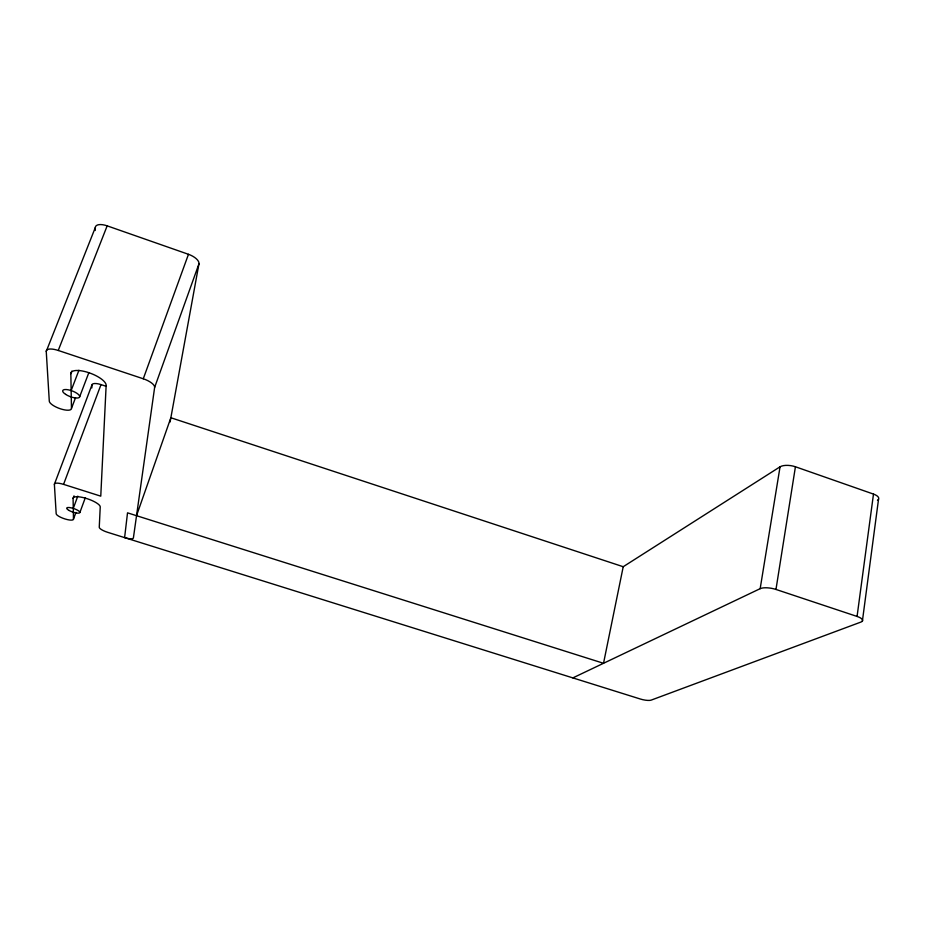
<?xml version="1.0" encoding="UTF-8"?>
<svg xmlns="http://www.w3.org/2000/svg" width="925" height="925" viewBox="0 0 925 925"><rect width="100%" height="100%" fill="white"/><g stroke="black" fill="none" stroke-linecap="round" stroke-linejoin="round"><path stroke-width="1.39" d="M91.841 387.91L91.899 385.089A9.493 3.284 20.5 0 1 101.01 384.603L106.34 386.361M95.229 230.475L95.287 227.619A12.464 5.481 23.6 0 1 107.161 225.85L188.469 254.306A12.129 5.469 21.8 0 1 198.956 263.833L170.084 422.008M862.401 621.033L878.53 499.257M91.899 385.089L54.378 484.307L56.182 513.757A9.1 2.336 18.9 0 0 64.923 518.937A9.1 2.336 18.9 0 0 73.468 519.179L73.087 498.378A14.291 3.873 18.9 0 1 86.73 498.563A14.291 3.873 18.9 0 1 100.235 506.946L99.252 527.25A8.984 2.324 18.4 0 0 107.647 532.314L640.389 699.034A8.348 2.047 12.1 0 0 651.131 700.132L860.793 622.12A11.828 3.7 8.5 0 0 857.07 616.443L873.489 494.089L795.431 466.767A11.331 4.648 7.8 0 0 780.053 466.813L623.219 566.724L603.528 663.294L127.523 512.843L124.609 537.622A8.938 2.324 18.2 0 0 133.397 537.945L154.637 387.402L198.956 263.833M857.07 616.443L775.971 589.445L795.431 466.767M572.852 677.898L760.165 588.67L780.053 466.813M136.53 515.688L170.859 417.742L623.219 566.724M154.637 387.402A12.603 4.556 20.2 0 0 143.282 378.776L188.469 254.306M79.908 512.415L85.331 497.673M73.272 508.392L77.793 496.147M73.468 519.179L75.954 512.404M73.087 498.378L74.023 495.869M54.378 484.307A9.793 2.682 19.3 0 1 63.559 484.365L101.01 384.603M95.287 227.619L46.25 351.373L49.291 401.172A11.759 3.804 20.6 0 0 60.541 408.85A11.759 3.804 20.6 0 0 71.468 408.411L75.538 397.727M79.723 396.605L88.835 372.671M71.144 390.558L78.937 370.266M71.468 408.411L70.843 373.735L71.849 371.11M46.25 351.373A12.95 4.567 21.5 0 1 58.24 350.459L107.161 225.85M63.559 484.365L100.767 496.158L106.144 385.401A18.72 6.498 20.8 0 0 88.592 372.613A18.72 6.498 20.8 0 0 70.843 373.735M58.24 350.459L143.282 378.776M760.165 588.67A11.748 3.85 9.5 0 1 775.971 589.445M873.489 494.089A11.412 4.475 6.6 0 1 877.455 500.367M69.005 510.438A6.961 1.827 18.9 0 0 79.804 512.727A6.961 1.827 18.9 0 0 71.086 507.813A6.961 1.827 18.9 0 0 69.005 510.438M65.663 394.385A9.053 3.018 20.7 0 0 79.585 397.137A9.053 3.018 20.7 0 0 68.334 389.818A9.053 3.018 20.7 0 0 65.663 394.385"/></g></svg>
